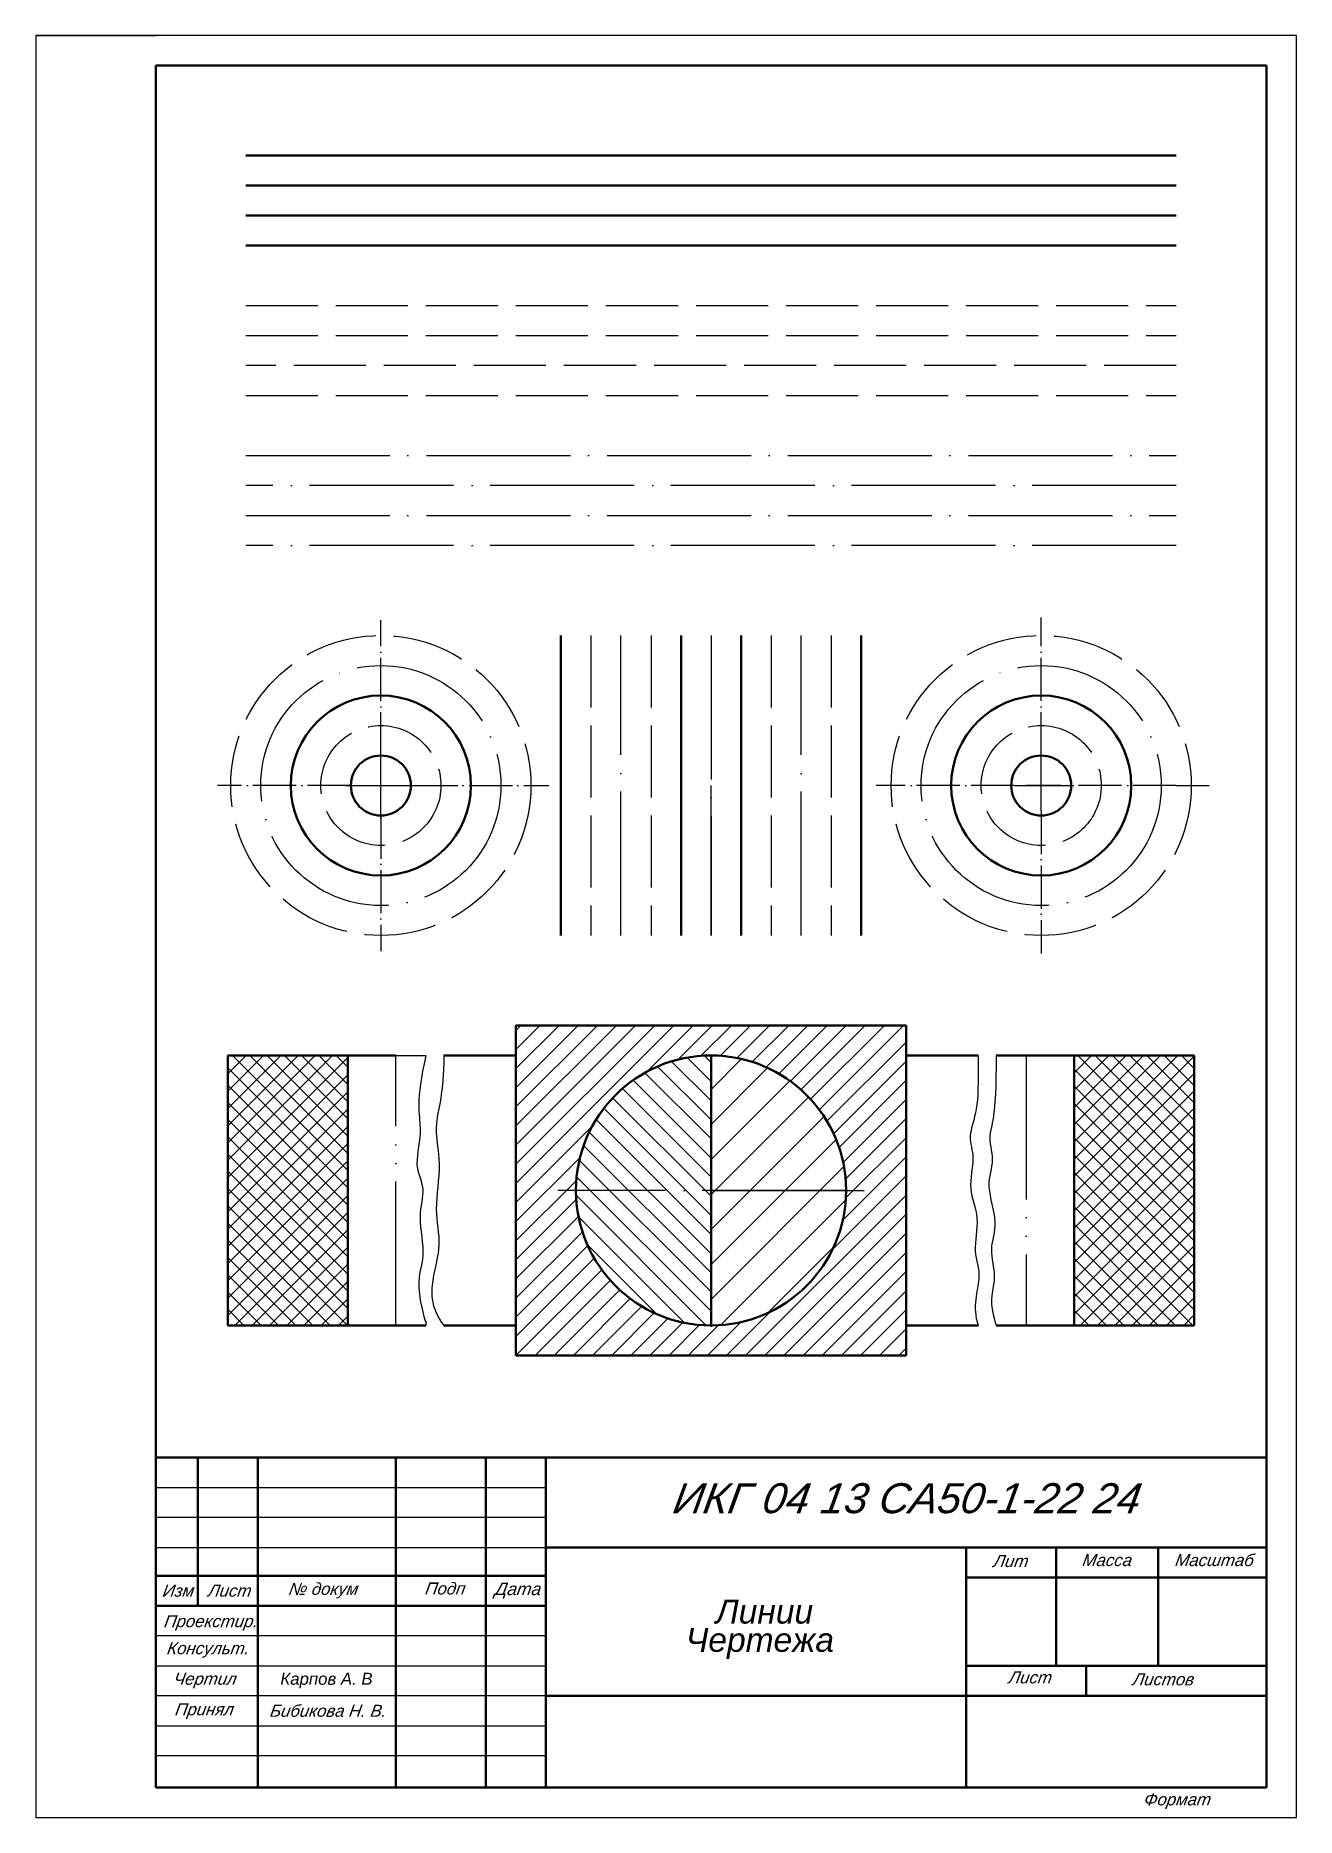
# Model space of a CAD drawing. Header units: millimetres. Extents: x 2202 to 2412, y 1650 to 1947.
import ezdxf

# ---------------------------------------------------------------- set-up
doc = ezdxf.new("R2010")
doc.units = ezdxf.units.MM
for name, pattern in [('ACAD_ISO02W100', [15, 12, -3]), ('ACAD_ISO04W100', [30, 24, -3, 0, -3]), ('ACAD_ISO05W100', [33, 24, -3, 0, -3, 0, -3])]:
    doc.linetypes.add(name, pattern=pattern)
doc.styles.get("Standard").update_dxf_attribs({"font": 'ariali.ttf'})

msp = doc.modelspace()

# ---------------------------------------------------------------- hatches: boundary and pattern name
h = msp.add_hatch()
h.set_pattern_fill('ANSI31', color=256, scale=0.71)
h.paths.add_polyline_path([(2346.78, 1782.08), (2314.28, 1782.08), (2314.28, 1777.08, -0.414214), (2336.78, 1754.58), (2346.78, 1754.58)])
h.paths.add_polyline_path([(2346.78, 1754.58), (2336.78, 1754.58, -0.414214), (2314.28, 1732.08), (2314.28, 1727.08), (2346.78, 1727.08)])
h.paths.add_polyline_path([(2291.78, 1754.58), (2281.78, 1754.58), (2281.78, 1727.08), (2314.28, 1727.08), (2314.28, 1732.08, -0.414214)])
h.paths.add_polyline_path([(2314.28, 1777.08), (2314.28, 1782.08), (2281.78, 1782.08), (2281.78, 1754.58), (2291.78, 1754.58, -0.414214)])
h = msp.add_hatch()
h.set_pattern_fill('ANSI37', color=256, scale=0.64)
h.paths.add_polyline_path([(2253.78, 1777.08), (2233.78, 1777.08), (2233.78, 1732.08), (2253.78, 1732.08)])
h = msp.add_hatch()
h.set_pattern_fill('ANSI31', color=256, scale=0.71, angle=90)
h.paths.add_polyline_path([(2314.28, 1777.08, 0.414214), (2291.78, 1754.58), (2314.28, 1754.58)])
h.paths.add_polyline_path([(2314.28, 1754.58), (2291.78, 1754.58, 0.414214), (2314.28, 1732.08)])
h = msp.add_hatch()
h.set_pattern_fill('ANSI31', color=256, scale=1.3)
h.paths.add_polyline_path([(2314.28, 1777.08), (2314.28, 1754.58), (2336.78, 1754.58, 0.414214)])
h.paths.add_polyline_path([(2336.78, 1754.58), (2314.28, 1754.58), (2314.28, 1732.08, 0.414214)])
h = msp.add_hatch()
h.set_pattern_fill('ANSI37', color=256, scale=0.64)
h.paths.add_polyline_path([(2394.78, 1777.08), (2374.78, 1777.08), (2374.78, 1732.08), (2394.78, 1732.08)])

# ---------------------------------------------------------------- linework, layer by layer
for p, q in [((2411.78, 1947.08), (2201.78, 1947.08)), ((2201.78, 1947.08), (2201.78, 1650.08)), ((2201.78, 1947.08), (2221.78, 1947.08)), ((2411.78, 1650.08), (2411.78, 1947.08)), ((2221.78, 1942.08), (2236.78, 1942.08)), ((2221.78, 1942.08), (2221.78, 1927.08)), ((2221.78, 1822.08), (2221.78, 1847.08)), ((2221.78, 1847.08), (2221.78, 1822.08)), ((2339.28, 1822.08), (2339.28, 1847.08)), ((2406.78, 1847.08), (2406.78, 1822.08)), ((2259.28, 1816.52), (2259.28, 1827.81)), ((2369.28, 1817.84), (2369.28, 1827.08)), ((2253.36, 1822.08), (2264.91, 1822.08)), ((2284.28, 1822.08), (2287.28, 1822.08)), ((2314.28, 1797.08), (2314.28, 1822.08)), ((2364.83, 1822.08), (2374.28, 1822.08)), ((2406.78, 1822.08), (2406.78, 1797.08)), ((2346.78, 1782.08), (2346.78, 1777.08)), ((2233.78, 1777.08), (2253.78, 1777.08)), ((2261.78, 1777.08), (2266.78, 1777.08)), ((2366.78, 1777.08), (2394.78, 1777.08)), ((2281.78, 1727.08), (2281.78, 1754.58)), ((2291.78, 1754.58), (2288.78, 1754.58)), ((2314.28, 1754.58), (2336.78, 1754.58)), ((2336.78, 1754.58), (2339.78, 1754.58)), ((2221.78, 1710.08), (2221.78, 1705.08)), ((2221.78, 1710.08), (2228.78, 1710.08)), ((2221.78, 1705.08), (2286.78, 1705.08)), ((2286.78, 1705.08), (2286.78, 1700.08)), ((2286.78, 1700.08), (2221.78, 1700.08)), ((2221.78, 1700.08), (2221.78, 1695.08)), ((2221.78, 1695.08), (2286.78, 1695.08)), ((2356.78, 1695.08), (2371.78, 1695.08)), ((2371.78, 1695.08), (2388.78, 1695.08)), ((2406.78, 1695.08), (2406.78, 1690.08)), ((2221.78, 1690.36), (2221.78, 1685.36)), ((2286.78, 1685.36), (2286.78, 1680.36)), ((2286.78, 1680.36), (2221.78, 1680.36)), ((2221.78, 1680.36), (2221.78, 1675.36)), ((2221.78, 1675.36), (2286.78, 1675.36)), ((2286.78, 1675.36), (2286.78, 1670.36)), ((2406.78, 1670.36), (2406.78, 1675.36)), ((2286.78, 1670.36), (2221.78, 1670.36)), ((2221.78, 1670.36), (2221.78, 1665.36)), ((2356.78, 1670.36), (2376.78, 1670.36)), ((2221.78, 1665.36), (2286.78, 1665.36)), ((2286.78, 1665.36), (2286.78, 1660.36)), ((2286.78, 1660.36), (2221.78, 1660.36)), ((2201.78, 1650.08), (2411.78, 1650.08))]:
    msp.add_line(p, q)
at = {"lineweight": 50}
for p, q in [((2221.78, 1942.08), (2221.78, 1655.08)), ((2406.78, 1942.08), (2221.78, 1942.08)), ((2406.78, 1655.08), (2406.78, 1942.08)), ((2236.78, 1927.08), (2391.78, 1927.08)), ((2236.78, 1922.08), (2391.78, 1922.08)), ((2391.78, 1917.08), (2236.78, 1917.08)), ((2236.78, 1912.08), (2391.78, 1912.08)), ((2289.28, 1847.08), (2289.28, 1797.08)), ((2309.28, 1797.08), (2309.28, 1847.08)), ((2319.28, 1797.08), (2319.28, 1847.08)), ((2339.28, 1847.08), (2339.28, 1797.08)), ((2346.78, 1782.08), (2281.78, 1782.08)), ((2281.78, 1727.08), (2281.78, 1782.08)), ((2346.78, 1782.08), (2314.28, 1782.08)), ((2346.78, 1782.08), (2346.78, 1727.08)), ((2261.78, 1777.08), (2233.78, 1777.08)), ((2233.78, 1777.08), (2233.78, 1732.08)), ((2253.78, 1777.08), (2253.78, 1732.08)), ((2281.78, 1777.08), (2269.78, 1777.08)), ((2314.28, 1777.08), (2314.28, 1732.08)), ((2346.78, 1777.08), (2358.78, 1777.08)), ((2366.78, 1777.08), (2361.78, 1777.08)), ((2374.78, 1777.08), (2366.78, 1777.08)), ((2394.78, 1777.08), (2374.78, 1777.08)), ((2374.78, 1777.08), (2374.78, 1732.08)), ((2394.78, 1777.08), (2394.78, 1732.08)), ((2233.78, 1732.08), (2261.78, 1732.08)), ((2253.78, 1732.08), (2261.78, 1732.08)), ((2261.78, 1732.08), (2266.78, 1732.08)), ((2281.78, 1732.08), (2269.78, 1732.08)), ((2346.78, 1732.08), (2358.78, 1732.08)), ((2366.78, 1732.08), (2361.78, 1732.08)), ((2394.78, 1732.08), (2366.78, 1732.08)), ((2346.78, 1727.08), (2281.78, 1727.08)), ((2221.78, 1655.08), (2221.78, 1710.08)), ((2221.78, 1710.08), (2406.78, 1710.08)), ((2221.78, 1710.08), (2238.78, 1710.08)), ((2228.78, 1710.08), (2228.78, 1685.36)), ((2238.78, 1710.08), (2238.78, 1655.08)), ((2261.78, 1655.08), (2261.78, 1710.08)), ((2261.78, 1710.08), (2276.78, 1710.08)), ((2276.78, 1710.08), (2276.78, 1655.08)), ((2286.78, 1655.08), (2286.78, 1710.08)), ((2286.78, 1710.08), (2356.78, 1710.08)), ((2286.78, 1695.08), (2406.78, 1695.08)), ((2356.78, 1695.08), (2356.78, 1655.08)), ((2371.78, 1695.08), (2371.78, 1675.36)), ((2388.78, 1695.08), (2388.78, 1675.36)), ((2286.78, 1690.36), (2221.78, 1690.36)), ((2406.78, 1690.08), (2356.78, 1690.08)), ((2221.78, 1685.36), (2286.78, 1685.36)), ((2406.78, 1675.36), (2356.78, 1675.36)), ((2376.78, 1670.36), (2376.78, 1675.36)), ((2286.78, 1670.36), (2406.78, 1670.36)), ((2221.78, 1655.08), (2406.78, 1655.08)), ((2238.78, 1655.08), (2261.78, 1655.08)), ((2276.78, 1655.08), (2286.78, 1655.08))]:
    msp.add_line(p, q, dxfattribs=at)
at = {"linetype": 'ACAD_ISO02W100'}
for p, q in [((2236.78, 1902.08), (2391.78, 1902.08)), ((2236.78, 1897.08), (2391.78, 1897.08)), ((2391.78, 1892.08), (2236.78, 1892.08)), ((2236.78, 1887.08), (2391.78, 1887.08)), ((2294.28, 1847.08), (2294.28, 1797.08)), ((2304.28, 1847.08), (2304.28, 1797.08)), ((2324.28, 1847.08), (2324.28, 1797.08)), ((2334.28, 1847.08), (2334.28, 1797.08)), ((2406.78, 1822.08), (2406.78, 1817.08)), ((2406.78, 1812.08), (2406.78, 1807.08)), ((2369.28, 1807.08), (2369.28, 1802.08)), ((2406.78, 1802.08), (2406.78, 1797.08)), ((2406.78, 1797.08), (2406.78, 1782.08))]:
    msp.add_line(p, q, dxfattribs=at)
at = {"linetype": 'ACAD_ISO04W100'}
for p, q in [((2236.78, 1877.08), (2391.78, 1877.08)), ((2391.78, 1872.08), (2236.78, 1872.08)), ((2236.78, 1867.08), (2391.78, 1867.08)), ((2391.78, 1862.08), (2236.78, 1862.08)), ((2299.28, 1797.08), (2299.28, 1847.08)), ((2314.28, 1847.08), (2314.28, 1797.08)), ((2329.28, 1797.08), (2329.28, 1847.08)), ((2314.28, 1777.08), (2314.28, 1731.85)), ((2336.78, 1754.58), (2291.78, 1754.58))]:
    msp.add_line(p, q, dxfattribs=at)
at = {"linetype": 'ACAD_ISO04W100', "ltscale": 0.3}
for p, q in [((2259.28, 1827.08), (2259.28, 1849.62)), ((2369.28, 1847.08), (2369.28, 1850.08)), ((2369.28, 1827.08), (2369.28, 1847.08)), ((2254.28, 1822.08), (2232.08, 1822.08)), ((2264.91, 1822.08), (2287.28, 1822.08)), ((2344.28, 1822.08), (2341.81, 1822.08)), ((2364.83, 1822.08), (2344.28, 1822.08)), ((2372.54, 1822.08), (2366.79, 1822.08)), ((2391.78, 1822.08), (2373.52, 1822.08)), ((2391.78, 1822.08), (2394.28, 1822.08)), ((2394.28, 1822.08), (2397.28, 1822.08)), ((2369.28, 1817.84), (2369.28, 1797.08)), ((2259.28, 1817.08), (2259.28, 1794.49)), ((2369.28, 1817.08), (2369.28, 1812.08)), ((2369.28, 1797.08), (2369.28, 1794.08))]:
    msp.add_line(p, q, dxfattribs=at)
at = {"linetype": 'ACAD_ISO05W100'}
for p, q in [((2261.78, 1732.08), (2261.78, 1777.08)), ((2366.78, 1777.08), (2366.78, 1732.08))]:
    msp.add_line(p, q, dxfattribs=at)
at = {"linetype": 'ACAD_ISO02W100'}
for centre, radius in [((2259.28, 1822.08), 25), ((2369.28, 1822.08), 25), ((2259.28, 1822.08), 10), ((2369.28, 1822.08), 10)]:
    msp.add_circle(centre, radius, dxfattribs=at)
at = {"linetype": 'ACAD_ISO04W100'}
for centre in [(2259.28, 1822.08), (2369.28, 1822.08)]:
    msp.add_circle(centre, 20, dxfattribs=at)
at = {"lineweight": 50}
for centre, radius in [((2259.28, 1822.08), 15), ((2369.28, 1822.08), 15), ((2259.28, 1822.08), 5), ((2369.28, 1822.08), 5), ((2314.28, 1754.58), 22.5)]:
    msp.add_circle(centre, radius, dxfattribs=at)
for points, degree in [([(2266.78, 1777.08), (2265, 1769.45), (2266.51, 1764.94), (2264.59, 1758.64), (2266.92, 1754.95), (2265.27, 1750.57), (2266.92, 1743.05), (2264.73, 1739.63), (2266.78, 1732.08), (2266.78, 1732.79)], 3), ([(2269.78, 1777.08), (2269.78, 1770.68), (2267.74, 1765.62), (2269.52, 1759.19), (2268.01, 1751.12), (2269.52, 1745.51), (2267.6, 1739.9), (2267.6, 1734.84), (2269.78, 1732.08)], 3), ([(2358.78, 1777.08), (2358.78, 1772.15), (2358.78, 1767.87), (2356.91, 1763.45), (2358.38, 1760.24), (2356.91, 1754.75), (2359.19, 1750.2), (2357.71, 1744.05), (2359.72, 1740.57), (2357.71, 1735.22), (2358.78, 1732.08)], 3), ([(2361.78, 1777.08), (2361.78, 1766.26), (2359.99, 1764.12), (2361.73, 1759.57), (2359.86, 1755.69), (2362.27, 1748.87), (2360.39, 1744.98), (2362, 1740.03), (2360.39, 1736.15), (2361.78, 1732.08), (2361.78, 1732.08)], 3), ([(2266.78, 1732.79), (2266.78, 1732.08)], 1)]:
    msp.add_open_spline(points, degree=degree)

# ---------------------------------------------------------------- texts
at = {"oblique": 10}
for s, height, p in [('ИКГ 04 13 СА50-1-22 24', 5, (2307.74, 1700.78)), ('Лит', 2, (2361.22, 1691.8)), ('Масса', 2, (2376.05, 1691.96)), ('Масштаб', 2, (2391.51, 1691.96)), ('Изм', 2, (2222.84, 1686.86)), ('Лист', 2, (2230.4, 1686.87)), ('№ докум', 2, (2243.86, 1687.17)), ('Подп', 2, (2266.57, 1687.23)), ('Дата', 2.07, (2278.19, 1687.12)), ('Проекстир.', 2, (2223.1, 1681.78)), ('Консульт.', 2, (2223.58, 1677.28)), ('Чертил', 2, (2224.68, 1672.18)), ('Лист', 2, (2363.75, 1672.41)), ('Листов', 2, (2384.41, 1672.09)), ('Принял', 2, (2224.92, 1667.08)), ('Бибикова Н. В.', 2, (2240.72, 1666.84)), ('Формат', 2, (2386.31, 1652.07))]:
    msp.add_text(s, height=height, dxfattribs=at).set_placement(p)
for s, height, p in [('  Линии ', 4, (2311.95, 1682.38)), ('Чертежа', 4, (2310.07, 1677.67)), ('Карпов А. В', 2, (2242.54, 1672.18))]:
    msp.add_text(s, height=height).set_placement(p)

doc.saveas('drawing.dxf')
